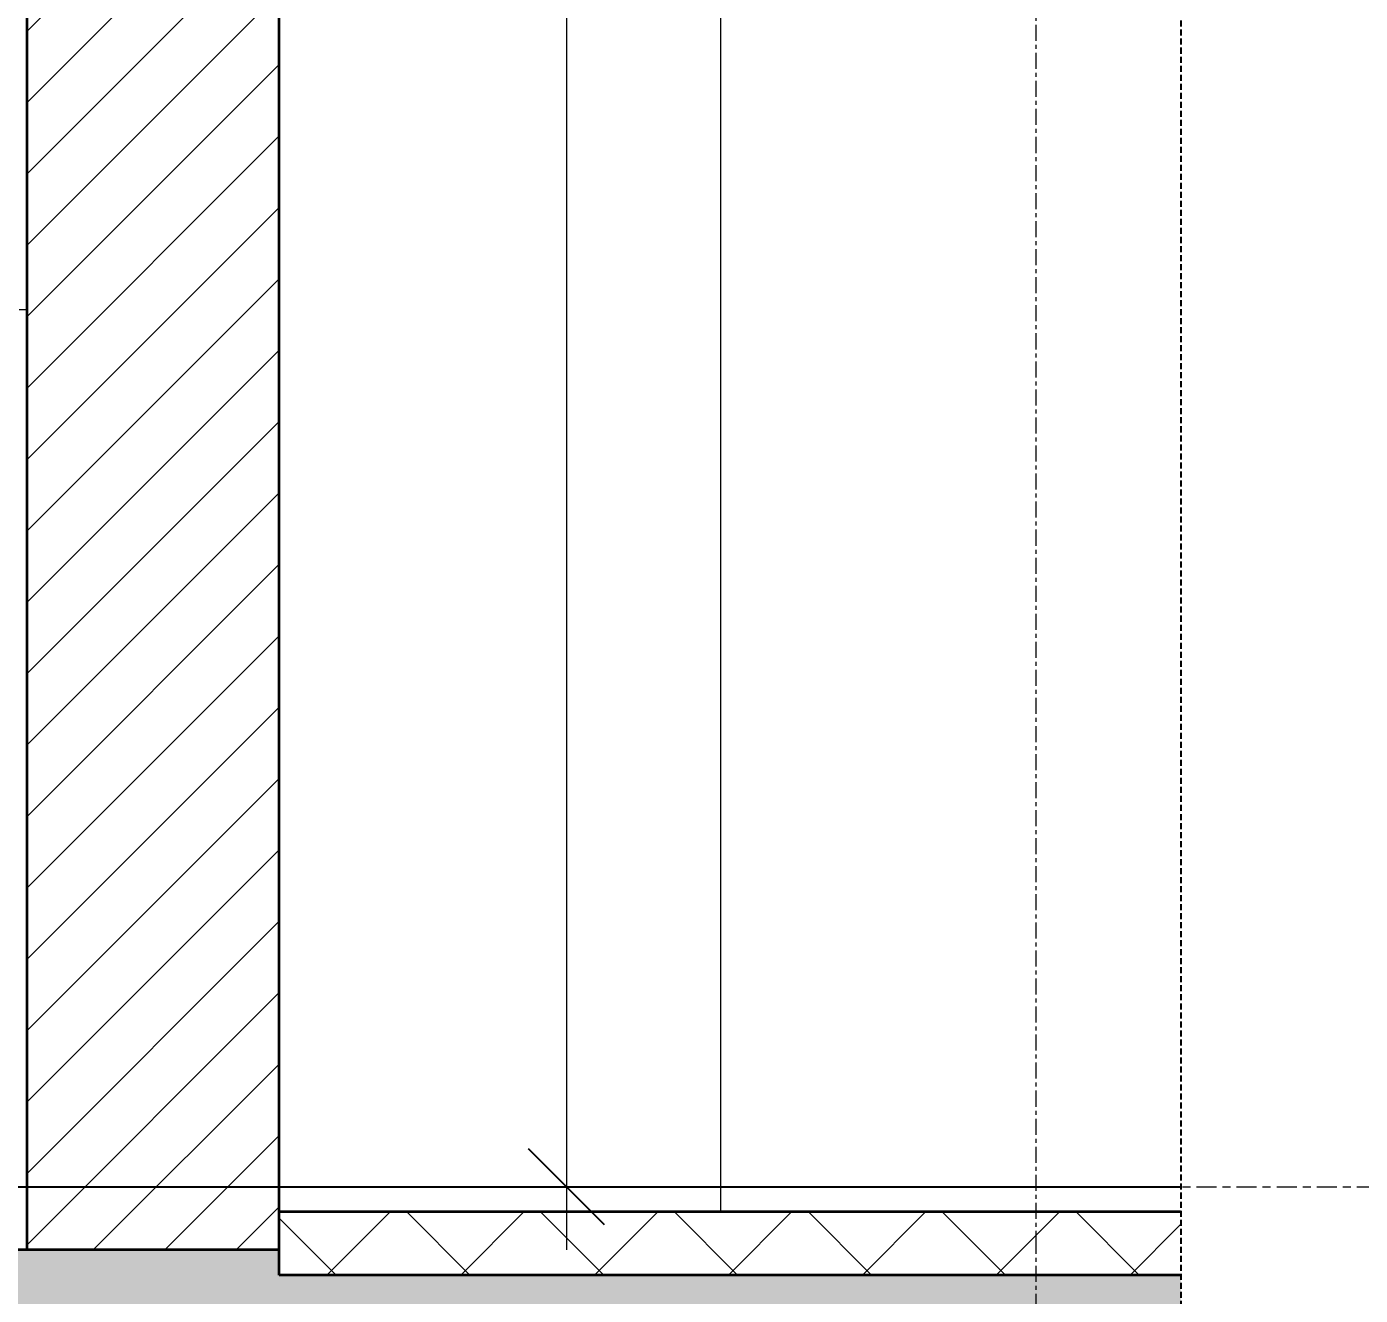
# Model space of a CAD drawing. Header units: millimetres. Extents: x 32270 to 221883, y 3811 to 78637.
# Drawn here: x 54403 to 55459, y 5514 to 6519 of the extents above; entities that cross this region are included whole.
import ezdxf

# ---------------------------------------------------------------- set-up
doc = ezdxf.new("R2010")
doc.units = ezdxf.units.MM
for name, pattern in [('Centre', [31.75, 6.35, -4.7625, 15.875, -4.7625]), ('Grid Line', [22.225, 12.7, -3.175, 3.175, -3.175]), ('Hidden', [7.14375, 4.7625, -2.38125]), ('IMPORT-CENTER _2_', [40.64, 25.4, -5.08, 5.08, -5.08])]:
    doc.linetypes.add(name, pattern=pattern)
for name, color, linetype, lineweight in [('A-ANNO-DIMS', 211, 'Continuous', 9), ('A-ANNO-DIMS-50', 211, 'Continuous', 9), ('A-DETL-GENF', 92, 'Continuous', 18), ('A-DETL-GENF-3', 92, 'Hidden', 25), ('A-DETL-GENF-4', 9, 'Continuous', 18), ('A-DETL-MEDM', 33, 'Continuous', 35), ('A-DOOR', 31, 'Continuous', 18), ('A-FLOR-FNSH-1', 7, 'Continuous', 35), ('A-FLOR-LEVL-2', 51, 'Centre', 9), ('A-FLOR-PATT-3', 8, 'Continuous', 18), ('A-WALL', 113, 'Continuous', 18), ('A-WALL-2', 7, 'Continuous', 35), ('A-WALL-PATT-2', 111, 'Continuous', 18), ('G-IMPT', 8, 'Continuous', 18), ('G-IMPT-2', 8, 'IMPORT-CENTER _2_', 18), ('M-EQPM', 50, 'Continuous', 18), ('M-EQPM-1', 50, 'Continuous', 25), ('S-GRID-1', 1, 'Grid Line', 9)]:
    doc.layers.add(name, color=color, linetype=linetype, lineweight=lineweight)
doc.styles.add('UTM Avo', font='', dxfattribs={"width": 0.9, "height": 125})
doc.styles.get('UTM Avo').set_extended_font_data('UTM Avo')
doc.dimstyles.new('1_Dim_chi_tiet_2_5', dxfattribs={"dimscale": 304.8, "dimtxt": 124.912619, "dimasz": 0.19685, "dimexe": 0.164042, "dimexo": 0.0625, "dimgap": 0.016404, "dimtad": 1, "dimdec": 0, "dimrnd": 5, "dimzin": 0, "dimdsep": 46, "dimtxsty": 'UTM Avo', "dimblk1": 'OBLIQUE', "dimblk2": 'OBLIQUE', "dimsah": 1, "dimcen": 0.09, "dimdle": 0.164042, "dimazin": 0, "dimtfac": 1, "dimtdec": 4, "dimtix": 1, "dimtmove": 0, "dimatfit": 3, "dimfxl": 0.328084, "dimfxlon": 1, "dimtvp": 1, "dimtolj": 1, "dimtzin": 0, "dimarcsym": 2})

# ---------------------------------------------------------------- blocks, each defined once
blk = doc.blocks.new('TKTC_XREF_251221_MB TANG 2-7 - TKTC_XREF_260130_MB TANG 2-5_dwg_$cc-4746802-TKCS_CĂN HỘ LOẠI 3A - MẶT CẮT 1')
at = {"layer": 'G-IMPT-2'}
for p, q in [((42139.2, 5600), (42260.3, 5600)), ((42200.2, 5600), (42199.3, 5600))]:
    blk.add_line(p, q, dxfattribs=at)
at = {"layer": 'M-EQPM'}
for p, q in [((42200.1, 5600), (42199.4, 5600)), ((42199.4, 5600), (42199.7, 5600)), ((42199.7, 5600), (42200.1, 5600)), ((42244.7, 5600), (42244.7, 5600))]:
    blk.add_line(p, q, dxfattribs=at)
blk = doc.blocks.new('TKTC_XREF_251221_MB TANG 2-7 - TKTC_XREF_260130_MB TANG 2-5_dwg_CUM U_DN100-4746799-TKCS_CĂN HỘ LOẠI 3A - MẶT CẮT 1')
at = {"layer": 'G-IMPT'}
for p, q in [((42202, 5600), (42201.2, 5600)), ((42252.6, 5600), (42201.2, 5600)), ((42202, 5600), (42201.3, 5600)), ((42202, 5600), (42201.3, 5600)), ((42253.4, 5600), (42202, 5600)), ((42254.1, 5600), (42257.9, 5600)), ((42254.1, 5600), (42257.9, 5600)), ((42254.8, 5600), (42258.6, 5600)), ((42254.9, 5600), (42258.7, 5600)), ((42257.9, 5600), (42257.9, 5600)), ((42257.9, 5600), (42257.9, 5600)), ((42257.9, 5600), (42257.9, 5600)), ((42258.6, 5600), (42258.6, 5600)), ((42258.6, 5600), (42258.7, 5600)), ((42258.6, 5600), (42258.7, 5600)), ((42258.7, 5600), (42258.7, 5600)), ((42259.4, 5600), (42259.4, 5600)), ((42260.2, 5600), (42260.2, 5600)), ((42260.9, 5600), (42261, 5600)), ((42261.7, 5600), (42261.7, 5600)), ((42262.4, 5600), (42262.5, 5600)), ((42262.9, 5600), (42263.7, 5600)), ((42263.7, 5600), (42263, 5600)), ((42264.5, 5600), (42263.7, 5600)), ((42263.7, 5600), (42264.4, 5600)), ((42263.7, 5600), (42263.7, 5600)), ((42264.4, 5600), (42264.5, 5600))]:
    blk.add_line(p, q, dxfattribs=at)
at = {"layer": 'G-IMPT', "flags": 128}
for points in [[(42252.6, 5600), (42201.3, 5600), (42201.3, 5600)], [(42253.3, 5600), (42202, 5600), (42202, 5600)], [(42254.1, 5600), (42254.1, 5600), (42252.5, 5600), (42252.6, 5600), (42254.1, 5600), (42254.1, 5600)], [(42254.8, 5600), (42254.8, 5600), (42253.3, 5600), (42253.4, 5600), (42254.9, 5600), (42254.9, 5600)], [(42257.9, 5600), (42254.1, 5600), (42254.1, 5600), (42257.9, 5600)], [(42258.7, 5600), (42254.9, 5600), (42254.8, 5600), (42258.6, 5600)], [(42258.6, 5600), (42262.9, 5600), (42263, 5600), (42258.7, 5600)], [(42259.4, 5600), (42263.7, 5600), (42263.7, 5600), (42259.4, 5600)]]:
    blk.add_lwpolyline(points, dxfattribs=at)
blk = doc.blocks.new('TKTC_XREF_251221_MB TANG 2-7 - TKTC_XREF_260130_MB TANG 2-5_dwg_$cc-4746807-TKCS_CĂN HỘ LOẠI 3A - MẶT CẮT 1')
at = {"layer": 'G-IMPT-2'}
for p, q in [((42110.7, 5600), (42263.7, 5600)), ((42187.2, 5600), (42187.1, 5600))]:
    blk.add_line(p, q, dxfattribs=at)
at = {"layer": 'M-EQPM'}
for p, q in [((42187.2, 5600), (42187.1, 5600)), ((42187.1, 5600), (42187.2, 5600)), ((42187.2, 5600), (42187.2, 5600)), ((42244, 5600), (42244, 5600))]:
    blk.add_line(p, q, dxfattribs=at)
blk = doc.blocks.new('TKTC_XREF_251221_MB TANG 2-7 - TKTC_XREF_260130_MB TANG 2-5_dwg_CUM U_DN100-V10-TKCS_CĂN HỘ LOẠI 3A - MẶT CẮT 1')
at = {"layer": 'G-IMPT'}
for p, q in [((42187.1, 5600), (42187.2, 5600)), ((42187.1, 5600), (42187.2, 5600)), ((42187.1, 5600), (42187.2, 5600)), ((42252, 5600), (42187.1, 5600)), ((42252.1, 5600), (42187.2, 5600)), ((42253.9, 5600), (42258.7, 5600)), ((42253.9, 5600), (42258.7, 5600)), ((42254, 5600), (42258.8, 5600)), ((42254, 5600), (42258.8, 5600)), ((42258.7, 5600), (42258.7, 5600)), ((42258.7, 5600), (42258.7, 5600)), ((42258.7, 5600), (42258.7, 5600)), ((42258.8, 5600), (42258.8, 5600)), ((42258.8, 5600), (42258.8, 5600)), ((42258.8, 5600), (42258.8, 5600)), ((42259.6, 5600), (42259.6, 5600)), ((42259.7, 5600), (42259.7, 5600)), ((42261.6, 5600), (42261.6, 5600)), ((42261.7, 5600), (42261.7, 5600)), ((42263.5, 5600), (42263.5, 5600)), ((42263.6, 5600), (42263.6, 5600)), ((42266, 5600), (42265, 5600)), ((42265.1, 5600), (42266, 5600)), ((42266.1, 5600), (42265.2, 5600)), ((42265.2, 5600), (42266.1, 5600)), ((42266, 5600), (42266, 5600)), ((42266.1, 5600), (42266.1, 5600))]:
    blk.add_line(p, q, dxfattribs=at)
at = {"layer": 'G-IMPT', "flags": 128}
for points in [[(42252, 5600), (42187.1, 5600), (42187.1, 5600)], [(42252.1, 5600), (42187.2, 5600), (42187.2, 5600)], [(42253.9, 5600), (42253.9, 5600), (42252, 5600), (42252, 5600), (42253.9, 5600), (42253.9, 5600)], [(42254, 5600), (42254, 5600), (42252.1, 5600), (42252.1, 5600), (42254, 5600), (42254, 5600)], [(42258.7, 5600), (42253.9, 5600), (42253.9, 5600), (42258.7, 5600)], [(42258.8, 5600), (42254, 5600), (42254, 5600), (42258.8, 5600)], [(42259.6, 5600), (42265.1, 5600), (42265, 5600), (42259.6, 5600)], [(42259.7, 5600), (42265.2, 5600), (42265.2, 5600), (42259.7, 5600)]]:
    blk.add_lwpolyline(points, dxfattribs=at)
blk = doc.blocks.new('TKTC_XREF_251221_MB TANG 2-7 - TKTC_XREF_260130_MB TANG 2-5_dwg_$cc-4746806-TKCS_CĂN HỘ LOẠI 3A - MẶT CẮT 1')
at = {"layer": 'G-IMPT-2'}
for p, q in [((42111.5, 5600), (42264.5, 5600)), ((42188, 5600), (42188.1, 5600))]:
    blk.add_line(p, q, dxfattribs=at)
at = {"layer": 'M-EQPM'}
for p, q in [((42188, 5600), (42188, 5600)), ((42188, 5600), (42188.1, 5600)), ((42188.1, 5600), (42188, 5600)), ((42244.9, 5600), (42244.9, 5600))]:
    blk.add_line(p, q, dxfattribs=at)
blk = doc.blocks.new('TKTC_XREF_251221_MB TANG 2-7 - TKTC_XREF_260130_MB TANG 2-5_dwg_$cc-4746801-TKCS_CĂN HỘ LOẠI 3A - MẶT CẮT 1')
at = {"layer": 'G-IMPT-2'}
for p, q in [((42139.6, 5600), (42260.7, 5600)), ((42200.6, 5600), (42199.7, 5600))]:
    blk.add_line(p, q, dxfattribs=at)
at = {"layer": 'M-EQPM'}
for p, q in [((42200.5, 5600), (42199.8, 5600)), ((42199.8, 5600), (42200.1, 5600)), ((42200.1, 5600), (42200.5, 5600)), ((42245.1, 5600), (42245.1, 5600))]:
    blk.add_line(p, q, dxfattribs=at)
blk = doc.blocks.new('TKTC_XREF_251221_MB TANG 2-7 - TKTC_XREF_260130_MB TANG 2-5_dwg_$cc-4746800-TKCS_CĂN HỘ LOẠI 3A - MẶT CẮT 1')
at = {"layer": 'G-IMPT-2'}
for p, q in [((42217.4, 5600), (42096.3, 5600)), ((42156.4, 5600), (42157.3, 5600))]:
    blk.add_line(p, q, dxfattribs=at)
at = {"layer": 'M-EQPM'}
for p, q in [((42111.8, 5600), (42111.8, 5600)), ((42156.8, 5600), (42156.5, 5600)), ((42156.5, 5600), (42157.2, 5600)), ((42157.2, 5600), (42156.8, 5600))]:
    blk.add_line(p, q, dxfattribs=at)
blk = doc.blocks.new('TKTC_XREF_251221_MB TANG 2-7 - TKTC_XREF_260130_MB TANG 2-5_dwg_CUM U_DN100-V17-TKCS_CĂN HỘ LOẠI 3A - MẶT CẮT 1')
at = {"layer": 'G-IMPT'}
for p, q in [((42092.1, 5600), (42092.9, 5600)), ((42092.9, 5600), (42092.1, 5600)), ((42092.1, 5600), (42092.1, 5600)), ((42092.9, 5600), (42093.6, 5600)), ((42093.7, 5600), (42092.9, 5600)), ((42092.9, 5600), (42092.9, 5600)), ((42094.1, 5600), (42094.1, 5600)), ((42094.9, 5600), (42094.9, 5600)), ((42095.6, 5600), (42095.6, 5600)), ((42096.4, 5600), (42096.4, 5600)), ((42097.2, 5600), (42097.2, 5600)), ((42097.9, 5600), (42097.9, 5600)), ((42098, 5600), (42097.9, 5600)), ((42101.7, 5600), (42097.9, 5600)), ((42098, 5600), (42097.9, 5600)), ((42098, 5600), (42098, 5600)), ((42101.7, 5600), (42098, 5600)), ((42098.7, 5600), (42098.7, 5600)), ((42098.7, 5600), (42098.7, 5600)), ((42098.7, 5600), (42098.7, 5600)), ((42102.5, 5600), (42098.7, 5600)), ((42102.5, 5600), (42098.7, 5600)), ((42103.2, 5600), (42154.5, 5600)), ((42104, 5600), (42155.3, 5600)), ((42154.5, 5600), (42155.3, 5600)), ((42154.6, 5600), (42155.3, 5600)), ((42154.6, 5600), (42155.3, 5600))]:
    blk.add_line(p, q, dxfattribs=at)
at = {"layer": 'G-IMPT', "flags": 128}
for points in [[(42097.2, 5600), (42092.9, 5600), (42092.9, 5600), (42097.2, 5600)], [(42097.9, 5600), (42093.7, 5600), (42093.6, 5600), (42097.9, 5600)], [(42097.9, 5600), (42101.7, 5600), (42101.8, 5600), (42098, 5600)], [(42098.7, 5600), (42102.4, 5600), (42102.5, 5600), (42098.7, 5600)], [(42101.8, 5600), (42101.8, 5600), (42103.3, 5600), (42103.2, 5600), (42101.7, 5600), (42101.7, 5600)], [(42102.5, 5600), (42102.5, 5600), (42104, 5600), (42103.9, 5600), (42102.4, 5600), (42102.4, 5600)], [(42103.3, 5600), (42154.6, 5600), (42154.6, 5600)], [(42104, 5600), (42155.3, 5600), (42155.3, 5600)]]:
    blk.add_lwpolyline(points, dxfattribs=at)
blk = doc.blocks.new('TKTC_XREF_251221_MB TANG 2-7 - TKTC_XREF_260130_MB TANG 2-5_dwg_$cc-4746795-TKCS_CĂN HỘ LOẠI 3A - MẶT CẮT 1')
at = {"layer": 'G-IMPT-2'}
for p, q in [((42245.9, 5600), (42092.9, 5600)), ((42169.3, 5600), (42169.5, 5600))]:
    blk.add_line(p, q, dxfattribs=at)
at = {"layer": 'M-EQPM'}
for p, q in [((42112.5, 5600), (42112.5, 5600)), ((42169.4, 5600), (42169.4, 5600)), ((42169.4, 5600), (42169.4, 5600)), ((42169.4, 5600), (42169.4, 5600))]:
    blk.add_line(p, q, dxfattribs=at)
blk = doc.blocks.new('TKTC_XREF_251221_MB TANG 2-7 - TKTC_XREF_260130_MB TANG 2-5_dwg_CUM U_DN100-V18-TKCS_CĂN HỘ LOẠI 3A - MẶT CẮT 1')
at = {"layer": 'G-IMPT'}
for p, q in [((42090.5, 5600), (42091.4, 5600)), ((42091.4, 5600), (42090.5, 5600)), ((42090.5, 5600), (42090.5, 5600)), ((42090.6, 5600), (42091.5, 5600)), ((42091.5, 5600), (42090.6, 5600)), ((42090.6, 5600), (42090.6, 5600)), ((42093, 5600), (42093, 5600)), ((42093.1, 5600), (42093.1, 5600)), ((42094.9, 5600), (42094.9, 5600)), ((42095, 5600), (42095, 5600)), ((42096.8, 5600), (42096.8, 5600)), ((42096.9, 5600), (42097, 5600)), ((42097.8, 5600), (42097.8, 5600)), ((42097.8, 5600), (42097.8, 5600)), ((42097.8, 5600), (42097.8, 5600)), ((42102.6, 5600), (42097.8, 5600)), ((42102.6, 5600), (42097.8, 5600)), ((42097.9, 5600), (42097.9, 5600)), ((42097.9, 5600), (42097.9, 5600)), ((42097.9, 5600), (42097.9, 5600)), ((42102.7, 5600), (42097.9, 5600)), ((42102.7, 5600), (42097.9, 5600)), ((42104.5, 5600), (42169.3, 5600)), ((42104.6, 5600), (42169.5, 5600)), ((42169.4, 5600), (42169.3, 5600)), ((42169.5, 5600), (42169.3, 5600)), ((42169.4, 5600), (42169.4, 5600))]:
    blk.add_line(p, q, dxfattribs=at)
at = {"layer": 'G-IMPT', "flags": 128}
for points in [[(42096.8, 5600), (42091.4, 5600), (42091.4, 5600), (42096.8, 5600)], [(42096.9, 5600), (42091.5, 5600), (42091.5, 5600), (42097, 5600)], [(42097.8, 5600), (42102.6, 5600), (42102.6, 5600), (42097.8, 5600)], [(42097.9, 5600), (42102.7, 5600), (42102.7, 5600), (42097.9, 5600)], [(42102.6, 5600), (42102.6, 5600), (42104.5, 5600), (42104.5, 5600), (42102.6, 5600), (42102.6, 5600)], [(42102.7, 5600), (42102.7, 5600), (42104.6, 5600), (42104.6, 5600), (42102.7, 5600), (42102.7, 5600)], [(42104.5, 5600), (42169.3, 5600), (42169.4, 5600)], [(42104.6, 5600), (42169.4, 5600), (42169.4, 5600)]]:
    blk.add_lwpolyline(points, dxfattribs=at)
blk = doc.blocks.new('TKTC_XREF_251221_MB TANG 2-7 - TKTC_XREF_260130_MB TANG 2-5_dwg_$cc-V19-TKCS_CĂN HỘ LOẠI 3A - MẶT CẮT 1')
at = {"layer": 'G-IMPT-2'}
for p, q in [((42245.1, 5600), (42092.1, 5600)), ((42168.6, 5600), (42168.5, 5600))]:
    blk.add_line(p, q, dxfattribs=at)
at = {"layer": 'M-EQPM'}
for p, q in [((42111.7, 5600), (42111.7, 5600)), ((42168.6, 5600), (42168.5, 5600)), ((42168.5, 5600), (42168.6, 5600)), ((42168.6, 5600), (42168.6, 5600))]:
    blk.add_line(p, q, dxfattribs=at)
blk = doc.blocks.new('TKTC_XREF_251221_MB TANG 2-7 - TKTC_XREF_260130_MB TANG 2-5_dwg_$cc-4746805-TKCS_CĂN HỘ LOẠI 3A - MẶT CẮT 1')
at = {"layer": 'G-IMPT-2'}
for p, q in [((42142, 5600), (42262.8, 5600)), ((42202.4, 5600), (42202.4, 5600))]:
    blk.add_line(p, q, dxfattribs=at)
at = {"layer": 'M-EQPM'}
for p, q in [((42202.4, 5600), (42159.7, 5600)), ((42159.7, 5600), (42202.4, 5600)), ((42202.4, 5600), (42192.5, 5600)), ((42192.5, 5600), (42202.4, 5600)), ((42202.4, 5600), (42212.3, 5600)), ((42212.3, 5600), (42202.4, 5600)), ((42247.3, 5600), (42247.3, 5600))]:
    blk.add_line(p, q, dxfattribs=at)
blk = doc.blocks.new('TKTC_XREF_251221_MB TANG 2-7 - TKTC_XREF_260130_MB TANG 2-5_dwg_CUM U_DN100-V20-TKCS_CĂN HỘ LOẠI 3A - MẶT CẮT 1')
at = {"layer": 'G-IMPT'}
for p, q in [((42202.4, 5600), (42155.6, 5600)), ((42155.6, 5600), (42202.4, 5600)), ((42202.4, 5600), (42202.4, 5600)), ((42202.4, 5600), (42202.4, 5600)), ((42253.6, 5600), (42202.4, 5600)), ((42253.6, 5600), (42202.4, 5600)), ((42253.6, 5600), (42202.4, 5600)), ((42253.6, 5600), (42202.4, 5600)), ((42255.1, 5600), (42253.6, 5600)), ((42253.6, 5600), (42255.1, 5600)), ((42255.1, 5600), (42253.6, 5600)), ((42253.6, 5600), (42255.1, 5600)), ((42258.9, 5600), (42255.1, 5600)), ((42255.1, 5600), (42258.9, 5600)), ((42255.1, 5600), (42258.9, 5600)), ((42255.1, 5600), (42258.9, 5600)), ((42258.9, 5600), (42255.1, 5600)), ((42255.1, 5600), (42258.9, 5600)), ((42255.1, 5600), (42258.9, 5600)), ((42255.1, 5600), (42258.9, 5600)), ((42258.9, 5600), (42258.9, 5600)), ((42258.9, 5600), (42258.9, 5600)), ((42259.6, 5600), (42263.9, 5600)), ((42263.9, 5600), (42259.6, 5600)), ((42259.6, 5600), (42263.9, 5600)), ((42263.9, 5600), (42259.6, 5600)), ((42264.7, 5600), (42263.9, 5600)), ((42263.9, 5600), (42264.7, 5600)), ((42264.7, 5600), (42263.9, 5600)), ((42263.9, 5600), (42264.7, 5600))]:
    blk.add_line(p, q, dxfattribs=at)
blk = doc.blocks.new('TKTC_XREF_251221_MB TANG 2-7 - TKTC_XREF_260130_MB TANG 2-5_dwg_$cc-V21-TKCS_CĂN HỘ LOẠI 3A - MẶT CẮT 1')
at = {"layer": 'G-IMPT-2'}
for p, q in [((42111.3, 5600), (42264.3, 5600)), ((42187.8, 5600), (42187.7, 5600))]:
    blk.add_line(p, q, dxfattribs=at)
at = {"layer": 'M-EQPM'}
for p, q in [((42187.8, 5600), (42187.7, 5600)), ((42187.7, 5600), (42187.8, 5600)), ((42187.8, 5600), (42187.8, 5600)), ((42244.6, 5600), (42244.6, 5600))]:
    blk.add_line(p, q, dxfattribs=at)
blk = doc.blocks.new('TKTC_XREF_251221_MB TANG 2-7 - TKTC_XREF_260130_MB TANG 2-5_dwg_$cc-V22-TKCS_CĂN HỘ LOẠI 3A - MẶT CẮT 1')
at = {"layer": 'G-IMPT-2'}
for p, q in [((42112.1, 5600), (42265.1, 5600)), ((42188.6, 5600), (42188.7, 5600))]:
    blk.add_line(p, q, dxfattribs=at)
at = {"layer": 'M-EQPM'}
for p, q in [((42188.6, 5600), (42188.6, 5600)), ((42188.6, 5600), (42188.7, 5600)), ((42188.7, 5600), (42188.6, 5600)), ((42245.5, 5600), (42245.5, 5600))]:
    blk.add_line(p, q, dxfattribs=at)
blk = doc.blocks.new('TKTC_XREF_251221_MB TANG 2-7 - TKTC_XREF_260130_MB TANG 2-5_dwg_$cc-4746797-TKCS_CĂN HỘ LOẠI 3A - MẶT CẮT 1')
at = {"layer": 'G-IMPT-2'}
for p, q in [((42216.9, 5600), (42095.8, 5600)), ((42155.9, 5600), (42156.8, 5600))]:
    blk.add_line(p, q, dxfattribs=at)
at = {"layer": 'M-EQPM'}
for p, q in [((42111.4, 5600), (42111.4, 5600)), ((42156.4, 5600), (42156, 5600)), ((42156, 5600), (42156.7, 5600)), ((42156.7, 5600), (42156.4, 5600))]:
    blk.add_line(p, q, dxfattribs=at)
blk = doc.blocks.new('TKTC_XREF_251221_MB TANG 2-7 - TKTC_XREF_260130_MB TANG 2-5_dwg_$cc-V23-TKCS_CĂN HỘ LOẠI 3A - MẶT CẮT 1')
at = {"layer": 'G-IMPT-2'}
for p, q in [((42137.8, 5600), (42258.9, 5600)), ((42198.8, 5600), (42198, 5600))]:
    blk.add_line(p, q, dxfattribs=at)
at = {"layer": 'M-EQPM'}
for p, q in [((42198.7, 5600), (42198.1, 5600)), ((42198.1, 5600), (42198.4, 5600)), ((42198.4, 5600), (42198.7, 5600)), ((42243.4, 5600), (42243.4, 5600))]:
    blk.add_line(p, q, dxfattribs=at)
blk = doc.blocks.new('TKTC_XREF_251221_MB TANG 2-7 - TKTC_XREF_260130_MB TANG 2-5_dwg_CUM U_DN100-V24-TKCS_CĂN HỘ LOẠI 3A - MẶT CẮT 1')
at = {"layer": 'G-IMPT'}
for p, q in [((42200.6, 5600), (42199.9, 5600)), ((42251.2, 5600), (42199.9, 5600)), ((42200.6, 5600), (42200, 5600)), ((42200.6, 5600), (42200, 5600)), ((42252, 5600), (42200.6, 5600)), ((42252.8, 5600), (42256.6, 5600)), ((42252.8, 5600), (42256.6, 5600)), ((42253.4, 5600), (42257.2, 5600)), ((42253.5, 5600), (42257.3, 5600)), ((42256.5, 5600), (42256.6, 5600)), ((42256.6, 5600), (42256.6, 5600)), ((42256.6, 5600), (42256.6, 5600)), ((42257.2, 5600), (42257.2, 5600)), ((42257.2, 5600), (42257.3, 5600)), ((42257.3, 5600), (42257.3, 5600)), ((42257.3, 5600), (42257.4, 5600)), ((42258, 5600), (42258, 5600)), ((42258.9, 5600), (42258.9, 5600)), ((42259.5, 5600), (42259.6, 5600)), ((42260.4, 5600), (42260.4, 5600)), ((42261.1, 5600), (42261.1, 5600)), ((42262.4, 5600), (42261.6, 5600)), ((42261.6, 5600), (42262.4, 5600)), ((42263.1, 5600), (42262.3, 5600)), ((42262.3, 5600), (42263, 5600)), ((42262.4, 5600), (42262.4, 5600)), ((42263, 5600), (42263.1, 5600))]:
    blk.add_line(p, q, dxfattribs=at)
at = {"layer": 'G-IMPT', "flags": 128}
for points in [[(42251.3, 5600), (42200, 5600), (42200, 5600)], [(42251.9, 5600), (42200.6, 5600), (42200.6, 5600)], [(42252.8, 5600), (42252.7, 5600), (42251.2, 5600), (42251.3, 5600), (42252.8, 5600), (42252.8, 5600)], [(42253.4, 5600), (42253.4, 5600), (42251.9, 5600), (42252, 5600), (42253.5, 5600), (42253.5, 5600)], [(42256.6, 5600), (42252.8, 5600), (42252.8, 5600), (42256.5, 5600)], [(42257.3, 5600), (42253.5, 5600), (42253.4, 5600), (42257.2, 5600)], [(42257.3, 5600), (42261.6, 5600), (42261.6, 5600), (42257.3, 5600)], [(42258, 5600), (42262.3, 5600), (42262.3, 5600), (42258, 5600)]]:
    blk.add_lwpolyline(points, dxfattribs=at)
blk = doc.blocks.new('TKTC_XREF_251221_MB TANG 2-7 - TKTC_XREF_260130_MB TANG 2-5_dwg_$cc-V25-TKCS_CĂN HỘ LOẠI 3A - MẶT CẮT 1')
at = {"layer": 'G-IMPT-2'}
for p, q in [((42111.9, 5600), (42264.9, 5600)), ((42188.4, 5600), (42188.4, 5600))]:
    blk.add_line(p, q, dxfattribs=at)
at = {"layer": 'M-EQPM'}
for p, q in [((42188.4, 5600), (42134.4, 5600)), ((42134.4, 5600), (42188.4, 5600)), ((42188.4, 5600), (42175.9, 5600)), ((42175.9, 5600), (42188.4, 5600)), ((42188.4, 5600), (42201, 5600)), ((42201, 5600), (42188.4, 5600)), ((42245.3, 5600), (42245.3, 5600))]:
    blk.add_line(p, q, dxfattribs=at)
blk = doc.blocks.new('TKTC_XREF_251221_MB TANG 2-7 - TKTC_XREF_260130_MB TANG 2-5_dwg_CUM U_DN100-V26-TKCS_CĂN HỘ LOẠI 3A - MẶT CẮT 1')
at = {"layer": 'G-IMPT'}
for p, q in [((42188.4, 5600), (42121.3, 5600)), ((42121.3, 5600), (42188.4, 5600)), ((42188.4, 5600), (42129.1, 5600)), ((42129.1, 5600), (42188.4, 5600)), ((42188.4, 5600), (42188.4, 5600)), ((42253.3, 5600), (42188.4, 5600)), ((42253.3, 5600), (42188.4, 5600)), ((42253.3, 5600), (42188.4, 5600)), ((42253.3, 5600), (42188.4, 5600)), ((42255.2, 5600), (42253.3, 5600)), ((42253.3, 5600), (42255.2, 5600)), ((42255.2, 5600), (42253.3, 5600)), ((42253.3, 5600), (42255.2, 5600)), ((42260, 5600), (42255.2, 5600)), ((42255.2, 5600), (42260, 5600)), ((42255.2, 5600), (42260, 5600)), ((42255.2, 5600), (42260, 5600)), ((42260, 5600), (42255.2, 5600)), ((42255.2, 5600), (42260, 5600)), ((42255.2, 5600), (42260, 5600)), ((42255.2, 5600), (42260, 5600)), ((42260, 5600), (42260, 5600)), ((42260, 5600), (42260, 5600)), ((42260.9, 5600), (42266.4, 5600)), ((42266.4, 5600), (42260.9, 5600)), ((42260.9, 5600), (42266.4, 5600)), ((42266.4, 5600), (42260.9, 5600)), ((42267.3, 5600), (42266.4, 5600)), ((42266.4, 5600), (42267.3, 5600)), ((42267.3, 5600), (42266.4, 5600)), ((42266.4, 5600), (42267.3, 5600))]:
    blk.add_line(p, q, dxfattribs=at)
blk = doc.blocks.new('TKTC_XREF_251221_MB TANG 2-7 - TKTC_XREF_260130_MB TANG 2-5_dwg_$cc-V27-TKCS_CĂN HỘ LOẠI 3A - MẶT CẮT 1')
at = {"layer": 'G-IMPT-2'}
for p, q in [((42112.4, 5600), (42265.5, 5600)), ((42188.9, 5600), (42188.9, 5600))]:
    blk.add_line(p, q, dxfattribs=at)
at = {"layer": 'M-EQPM'}
for p, q in [((42188.9, 5600), (42134.9, 5600)), ((42134.9, 5600), (42188.9, 5600)), ((42188.9, 5600), (42176.4, 5600)), ((42176.4, 5600), (42188.9, 5600)), ((42188.9, 5600), (42201.5, 5600)), ((42201.5, 5600), (42188.9, 5600)), ((42245.8, 5600), (42245.8, 5600))]:
    blk.add_line(p, q, dxfattribs=at)
blk = doc.blocks.new('TKTC_XREF_251221_MB TANG 2-7 - TKTC_XREF_260130_MB TANG 2-5_dwg_$cc-V28-TKCS_CĂN HỘ LOẠI 3A - MẶT CẮT 1')
at = {"layer": 'G-IMPT-2'}
for p, q in [((42139.6, 5600), (42260.7, 5600)), ((42200.6, 5600), (42199.8, 5600))]:
    blk.add_line(p, q, dxfattribs=at)
at = {"layer": 'M-EQPM'}
for p, q in [((42200.5, 5600), (42199.9, 5600)), ((42199.9, 5600), (42200.2, 5600)), ((42200.2, 5600), (42200.5, 5600)), ((42245.2, 5600), (42245.2, 5600))]:
    blk.add_line(p, q, dxfattribs=at)
blk = doc.blocks.new('TKTC_XREF_251221_MB TANG 2-7 - TKTC_XREF_251221_MB TANG 2-7-2039446-TKCS_CĂN HỘ LOẠI 3A - MẶT CẮT 1')
at = {"layer": 'M-EQPM'}
for p, q in [((42103.5, 5600), (42054.3, 5600)), ((42054.3, 5600), (42103.5, 5600)), ((42103.6, 5600), (42054.4, 5600)), ((42054.4, 5600), (42103.6, 5600)), ((42253.1, 5600), (42302.2, 5600)), ((42302.2, 5600), (42253.1, 5600)), ((42253.7, 5600), (42302.8, 5600)), ((42302.8, 5600), (42253.7, 5600)), ((42253.8, 5600), (42303.6, 5600)), ((42303.6, 5600), (42253.8, 5600))]:
    blk.add_line(p, q, dxfattribs=at)
at = {"layer": 'M-EQPM-1'}
blk.add_line((33852.6, 5600), (42767, 5600), dxfattribs=at)
for name, p in [('TKTC_XREF_251221_MB TANG 2-7 - TKTC_XREF_260130_MB TANG 2-5_dwg_CUM U_DN100-V18-TKCS_CĂN HỘ LOẠI 3A - MẶT CẮT 1', (-0.8, 0)), ('TKTC_XREF_251221_MB TANG 2-7 - TKTC_XREF_260130_MB TANG 2-5_dwg_CUM U_DN100-V18-TKCS_CĂN HỘ LOẠI 3A - MẶT CẮT 1', (0, 0)), ('TKTC_XREF_251221_MB TANG 2-7 - TKTC_XREF_260130_MB TANG 2-5_dwg_CUM U_DN100-V17-TKCS_CĂN HỘ LOẠI 3A - MẶT CẮT 1', (-0.5, 0)), ('TKTC_XREF_251221_MB TANG 2-7 - TKTC_XREF_260130_MB TANG 2-5_dwg_CUM U_DN100-V17-TKCS_CĂN HỘ LOẠI 3A - MẶT CẮT 1', (0, 0)), ('TKTC_XREF_251221_MB TANG 2-7 - TKTC_XREF_260130_MB TANG 2-5_dwg_$cc-V19-TKCS_CĂN HỘ LOẠI 3A - MẶT CẮT 1', (0, 0)), ('TKTC_XREF_251221_MB TANG 2-7 - TKTC_XREF_260130_MB TANG 2-5_dwg_$cc-4746795-TKCS_CĂN HỘ LOẠI 3A - MẶT CẮT 1', (0, 0)), ('TKTC_XREF_251221_MB TANG 2-7 - TKTC_XREF_260130_MB TANG 2-5_dwg_$cc-4746797-TKCS_CĂN HỘ LOẠI 3A - MẶT CẮT 1', (0, 0)), ('TKTC_XREF_251221_MB TANG 2-7 - TKTC_XREF_260130_MB TANG 2-5_dwg_$cc-4746800-TKCS_CĂN HỘ LOẠI 3A - MẶT CẮT 1', (0, 0)), ('TKTC_XREF_251221_MB TANG 2-7 - TKTC_XREF_260130_MB TANG 2-5_dwg_$cc-4746807-TKCS_CĂN HỘ LOẠI 3A - MẶT CẮT 1', (0, 0)), ('TKTC_XREF_251221_MB TANG 2-7 - TKTC_XREF_260130_MB TANG 2-5_dwg_$cc-V21-TKCS_CĂN HỘ LOẠI 3A - MẶT CẮT 1', (0, 0)), ('TKTC_XREF_251221_MB TANG 2-7 - TKTC_XREF_260130_MB TANG 2-5_dwg_$cc-4746806-TKCS_CĂN HỘ LOẠI 3A - MẶT CẮT 1', (0, 0)), ('TKTC_XREF_251221_MB TANG 2-7 - TKTC_XREF_260130_MB TANG 2-5_dwg_$cc-V25-TKCS_CĂN HỘ LOẠI 3A - MẶT CẮT 1', (0, 0)), ('TKTC_XREF_251221_MB TANG 2-7 - TKTC_XREF_260130_MB TANG 2-5_dwg_$cc-V22-TKCS_CĂN HỘ LOẠI 3A - MẶT CẮT 1', (0, 0)), ('TKTC_XREF_251221_MB TANG 2-7 - TKTC_XREF_260130_MB TANG 2-5_dwg_$cc-V27-TKCS_CĂN HỘ LOẠI 3A - MẶT CẮT 1', (0, 0)), ('TKTC_XREF_251221_MB TANG 2-7 - TKTC_XREF_260130_MB TANG 2-5_dwg_CUM U_DN100-V26-TKCS_CĂN HỘ LOẠI 3A - MẶT CẮT 1', (0, 0)), ('TKTC_XREF_251221_MB TANG 2-7 - TKTC_XREF_260130_MB TANG 2-5_dwg_CUM U_DN100-V26-TKCS_CĂN HỘ LOẠI 3A - MẶT CẮT 1', (0.5, 0)), ('TKTC_XREF_251221_MB TANG 2-7 - TKTC_XREF_260130_MB TANG 2-5_dwg_$cc-V23-TKCS_CĂN HỘ LOẠI 3A - MẶT CẮT 1', (0, 0)), ('TKTC_XREF_251221_MB TANG 2-7 - TKTC_XREF_260130_MB TANG 2-5_dwg_$cc-4746802-TKCS_CĂN HỘ LOẠI 3A - MẶT CẮT 1', (0, 0)), ('TKTC_XREF_251221_MB TANG 2-7 - TKTC_XREF_260130_MB TANG 2-5_dwg_$cc-4746801-TKCS_CĂN HỘ LOẠI 3A - MẶT CẮT 1', (0, 0)), ('TKTC_XREF_251221_MB TANG 2-7 - TKTC_XREF_260130_MB TANG 2-5_dwg_$cc-V28-TKCS_CĂN HỘ LOẠI 3A - MẶT CẮT 1', (0, 0)), ('TKTC_XREF_251221_MB TANG 2-7 - TKTC_XREF_260130_MB TANG 2-5_dwg_$cc-4746802-TKCS_CĂN HỘ LOẠI 3A - MẶT CẮT 1', (0.6, 0)), ('TKTC_XREF_251221_MB TANG 2-7 - TKTC_XREF_260130_MB TANG 2-5_dwg_$cc-4746801-TKCS_CĂN HỘ LOẠI 3A - MẶT CẮT 1', (0.6, 0)), ('TKTC_XREF_251221_MB TANG 2-7 - TKTC_XREF_260130_MB TANG 2-5_dwg_$cc-4746805-TKCS_CĂN HỘ LOẠI 3A - MẶT CẮT 1', (0, 0)), ('TKTC_XREF_251221_MB TANG 2-7 - TKTC_XREF_260130_MB TANG 2-5_dwg_CUM U_DN100-V20-TKCS_CĂN HỘ LOẠI 3A - MẶT CẮT 1', (0, 0)), ('TKTC_XREF_251221_MB TANG 2-7 - TKTC_XREF_260130_MB TANG 2-5_dwg_CUM U_DN100-V10-TKCS_CĂN HỘ LOẠI 3A - MẶT CẮT 1', (0, 0)), ('TKTC_XREF_251221_MB TANG 2-7 - TKTC_XREF_260130_MB TANG 2-5_dwg_CUM U_DN100-V10-TKCS_CĂN HỘ LOẠI 3A - MẶT CẮT 1', (0.6, 0)), ('TKTC_XREF_251221_MB TANG 2-7 - TKTC_XREF_260130_MB TANG 2-5_dwg_CUM U_DN100-V10-TKCS_CĂN HỘ LOẠI 3A - MẶT CẮT 1', (0.8, 0)), ('TKTC_XREF_251221_MB TANG 2-7 - TKTC_XREF_260130_MB TANG 2-5_dwg_CUM U_DN100-V10-TKCS_CĂN HỘ LOẠI 3A - MẶT CẮT 1', (1.4, 0)), ('TKTC_XREF_251221_MB TANG 2-7 - TKTC_XREF_260130_MB TANG 2-5_dwg_CUM U_DN100-V24-TKCS_CĂN HỘ LOẠI 3A - MẶT CẮT 1', (0, 0)), ('TKTC_XREF_251221_MB TANG 2-7 - TKTC_XREF_260130_MB TANG 2-5_dwg_CUM U_DN100-4746799-TKCS_CĂN HỘ LOẠI 3A - MẶT CẮT 1', (0, 0)), ('TKTC_XREF_251221_MB TANG 2-7 - TKTC_XREF_260130_MB TANG 2-5_dwg_CUM U_DN100-4746799-TKCS_CĂN HỘ LOẠI 3A - MẶT CẮT 1', (0.4, 0)), ('TKTC_XREF_251221_MB TANG 2-7 - TKTC_XREF_260130_MB TANG 2-5_dwg_CUM U_DN100-4746799-TKCS_CĂN HỘ LOẠI 3A - MẶT CẮT 1', (0.6, 0)), ('TKTC_XREF_251221_MB TANG 2-7 - TKTC_XREF_260130_MB TANG 2-5_dwg_CUM U_DN100-V24-TKCS_CĂN HỘ LOẠI 3A - MẶT CẮT 1', (1.8, 0)), ('TKTC_XREF_251221_MB TANG 2-7 - TKTC_XREF_260130_MB TANG 2-5_dwg_CUM U_DN100-4746799-TKCS_CĂN HỘ LOẠI 3A - MẶT CẮT 1', (1, 0))]:
    blk.add_blockref(name, p)
at = {"extrusion": (0, 0, -1)}
for name, p in [('TKTC_XREF_251221_MB TANG 2-7 - TKTC_XREF_260130_MB TANG 2-5_dwg_CUM U_DN100-V10-TKCS_CĂN HỘ LOẠI 3A - MẶT CẮT 1', (-84355.8, 0)), ('TKTC_XREF_251221_MB TANG 2-7 - TKTC_XREF_260130_MB TANG 2-5_dwg_CUM U_DN100-V10-TKCS_CĂN HỘ LOẠI 3A - MẶT CẮT 1', (-84356.6, 0)), ('TKTC_XREF_251221_MB TANG 2-7 - TKTC_XREF_260130_MB TANG 2-5_dwg_CUM U_DN100-4746799-TKCS_CĂN HỘ LOẠI 3A - MẶT CẮT 1', (-84356.2, 0)), ('TKTC_XREF_251221_MB TANG 2-7 - TKTC_XREF_260130_MB TANG 2-5_dwg_$cc-4746806-TKCS_CĂN HỘ LOẠI 3A - MẶT CẮT 1', (-84356.6, 0)), ('TKTC_XREF_251221_MB TANG 2-7 - TKTC_XREF_260130_MB TANG 2-5_dwg_CUM U_DN100-4746799-TKCS_CĂN HỘ LOẠI 3A - MẶT CẮT 1', (-84356.6, 0)), ('TKTC_XREF_251221_MB TANG 2-7 - TKTC_XREF_260130_MB TANG 2-5_dwg_$cc-4746807-TKCS_CĂN HỘ LOẠI 3A - MẶT CẮT 1', (-84356.6, 0)), ('TKTC_XREF_251221_MB TANG 2-7 - TKTC_XREF_260130_MB TANG 2-5_dwg_$cc-4746801-TKCS_CĂN HỘ LOẠI 3A - MẶT CẮT 1', (-84356.6, 0)), ('TKTC_XREF_251221_MB TANG 2-7 - TKTC_XREF_260130_MB TANG 2-5_dwg_$cc-4746802-TKCS_CĂN HỘ LOẠI 3A - MẶT CẮT 1', (-84356.6, 0))]:
    blk.add_blockref(name, p, dxfattribs=at)
blk = doc.blocks.new('FD_05 - FD_05-1000x2200mm-835434-TKCS_CĂN HỘ LOẠI 3A - MẶT CẮT 1')
at = {"layer": 'A-DOOR'}
blk.add_line((41846.6, 6295), (41852.6, 6295), dxfattribs=at)
blk = doc.blocks.new('BORDER VIEW - BORDER VIEW-3699927-TKCS_CĂN HỘ LOẠI 3A - MẶT CẮT 1')
at = {"layer": 'A-DETL-GENF-3'}
blk.add_line((42767, 9238.6), (42767, 5090), dxfattribs=at)
blk = doc.blocks.new('DIMBLOCK52-TKCS_CĂN HỘ LOẠI 3A - MẶT CẮT 1')
at = {"layer": 'A-ANNO-DIMS-50'}
for p, q in [((54830.3, 7850), (54830.3, 5550)), ((54730.3, 7800), (54880.3, 7800)), ((54830.3, 7800), (54730.3, 7800)), ((54930.3, 5600), (54780.3, 5600)), ((54830.3, 5600), (54930.3, 5600))]:
    blk.add_line(p, q, dxfattribs=at)
at = {"layer": 'A-ANNO-DIMS-50', "lineweight": 25}
for p, q in [((54830.3, 7800), (54800.3, 7830)), ((54830.3, 7800), (54860.3, 7770)), ((54830.3, 5600), (54800.3, 5630)), ((54830.3, 5600), (54860.3, 5570))]:
    blk.add_line(p, q, dxfattribs=at)
at = {"layer": 'A-ANNO-DIMS-50', "color": 0, "insert": (54667.9, 6528.8), "char_height": 125, "width": 410.824, "attachment_point": 1, "rotation": 90, "line_spacing_factor": 1.110334, "style": 'UTM Avo'}
blk.add_mtext('2200', dxfattribs=at)
blk = doc.blocks.new('_Oblique')
at = {"color": 0, "linetype": 'ByBlock', "lineweight": -2}
blk.add_line((-0.5, -0.5), (0.5, 0.5), dxfattribs=at)

msp = doc.modelspace()

# ---------------------------------------------------------------- hatches: boundary and pattern name
at = {"layer": 'A-DETL-GENF-4'}
h = msp.add_hatch(dxfattribs=at)
h.set_pattern_fill('FP_3', color=256, style=0, pattern_type=2)
h.set_pattern_definition([(50, (50242.38, 15875), (364.368, -31.878), [38.1, -419.1]), (355, (50242.4, 15875), (-70.486, 382.113), [30.48, -335.28]), (100.451, (50272.75, 15872.34), (293.885, 350.233), [32.38, -356.18]), (46.184, (50242.4, 15976.6), (542.158, -84.086), [57.15, -628.65]), (96.636, (50287.56, 15969.6), (474.805, 494.855), [48.57, -534.27]), (351.184, (50242.4, 15976.6), (474.81, 494.85), [45.72, -502.92]), (21, (50293.18, 15951.2), (303.2285, -204.5305), [38.1, -419.1]), (326, (50293.2, 15951.2), (123.604, 368.376), [30.48, -335.28]), (71.451, (50318.45, 15934.16), (426.834, 163.843), [32.38, -356.18]), (37.5, (50242.38, 15875), (6.1766, 169.1102), [3.353, -327.863, 3.353, -337.007, -336.55]), (37.5, (50242.38, 15875), (6.1766, 169.1102), [-671.576, 3.353, -333.197]), (7.5, (50242.38, 15875), (133.639, 200.3615), [3.353, -190.703, 3.353, -320.243, -128.27]), (7.5, (50242.38, 15875), (133.639, 200.3615), [-517.652, 3.353, -124.917]), (327.5, (50129.1, 15875), (271.1818, -11.4584), [3.353, -123.647, 3.353, -392.887, -525.78]), (327.5, (50129.1, 15875), (271.1818, -11.4584), [-523.24, 3.353, -522.427]), (317.5, (50078.3, 15875), (296.2585, 50.853), [3.353, -161.747, 3.353, -259.791, -373.38]), (317.5, (50078.3, 15875), (296.2585, 50.853), [-428.244, 3.353, -370.027]), (45, (50242.38, 15875), (-125.7236, 125.7236), []), (45, (50242.38, 16065.5), (-125.7236, 125.7236), [])])
h.paths.add_polyline_path([(50802.6, 4950), (50802.6, 5380), (54402.7, 5380), (54402.7, 5100), (54602.7, 5100), (54602.7, 5360), (55317, 5360), (55317, 5530), (54602.7, 5530), (54602.7, 5550), (46402.6, 5550), (46402.6, 5700), (46202.6, 5700), (46202.6, 4950), (46502.6, 4950), (46502.6, 5380), (50502.7, 5380), (50502.7, 4950), (50568.2, 4950)])
h.paths.add_polyline_path([(54583.7, 7800), (54602.7, 7800), (54602.7, 7900), (54402.7, 7900), (54402.7, 7800), (54416.4, 7800)])
h.paths.add_polyline_path([(47602.6, 8000), (47602.6, 8100), (47402.6, 8100), (47402.6, 8000)])
h.paths.add_polyline_path([(50502.7, 8350), (50802.6, 8350), (50802.6, 8785), (54402.7, 8785), (54402.7, 8500), (54602.7, 8500), (54602.7, 8760), (55317, 8760), (55317, 8930), (54602.7, 8930), (54602.7, 8950), (46402.6, 8950), (46402.6, 9100), (46202.6, 9100), (46202.6, 8350), (46502.6, 8350), (46502.6, 8780), (50502.7, 8780), (50502.7, 8432.2)])
at = {"layer": 'A-FLOR-PATT-3'}
h = msp.add_hatch(dxfattribs=at)
h.set_pattern_fill('FP_7', color=256, style=0, pattern_type=2)
h.set_pattern_definition([(45, (50242.384, 15875), (-53.033, 53.033), []), (135, (50242.384, 15875), (-53.033, -53.033), [])])
h.paths.add_polyline_path([(54602.7, 5530), (55317, 5530), (55317, 5580), (54602.7, 5580), (54602.7, 5550)])
at = {"layer": 'A-WALL-PATT-2'}
h = msp.add_hatch(dxfattribs=at)
h.set_pattern_fill('FP_8', color=256, style=0, pattern_type=2)
h.set_pattern_definition([(45, (50242.384, 15875), (-28.28427, 28.28427), [])])
h.paths.add_polyline_path([(54402.7, 5550), (54602.7, 5550), (54602.7, 7800), (54402.7, 7800), (54402.7, 6096.3)])
h.paths.add_polyline_path([(54602.7, 7900), (54602.7, 8500), (54402.7, 8500), (54402.7, 7900)])

# ---------------------------------------------------------------- linework, layer by layer
at = {"layer": 'A-DETL-MEDM'}
for p, q in [((54602.7, 5550), (46402.6, 5550)), ((54602.7, 5530), (54602.7, 5550)), ((55317, 5530), (54602.7, 5530))]:
    msp.add_line(p, q, dxfattribs=at)
at = {"layer": 'A-FLOR-FNSH-1'}
msp.add_line((55317, 5580), (54602.7, 5580), dxfattribs=at)
at = {"layer": 'A-FLOR-LEVL-2'}
msp.add_line((45253.7, 5600), (56128.4, 5600), dxfattribs=at)
at = {"layer": 'A-WALL'}
for p, q in [((54952.7, 5580), (54952.7, 8100)), ((54952.7, 5600), (54602.7, 5600)), ((54602.7, 5600), (54952.7, 5600))]:
    msp.add_line(p, q, dxfattribs=at)
at = {"layer": 'A-WALL-2'}
for p, q in [((54402.7, 7800), (54402.7, 5550)), ((54602.7, 5550), (54602.7, 7800))]:
    msp.add_line(p, q, dxfattribs=at)
at = {"layer": 'S-GRID-1'}
for p, q in [((55202.6, 5552.3), (55202.6, 8684.7)), ((55202.6, 4302.3), (55202.6, 5552.3))]:
    msp.add_line(p, q, dxfattribs=at)

# ---------------------------------------------------------------- block references
at = {"layer": 'A-DETL-GENF'}
msp.add_blockref('BORDER VIEW - BORDER VIEW-3699927-TKCS_CĂN HỘ LOẠI 3A - MẶT CẮT 1', (12550.1, 0), dxfattribs=at)
at = {"layer": 'A-DOOR'}
msp.add_blockref('FD_05 - FD_05-1000x2200mm-835434-TKCS_CĂN HỘ LOẠI 3A - MẶT CẮT 1', (12550.1, 0), dxfattribs=at)
at = {"layer": 'M-EQPM'}
msp.add_blockref('TKTC_XREF_251221_MB TANG 2-7 - TKTC_XREF_251221_MB TANG 2-7-2039446-TKCS_CĂN HỘ LOẠI 3A - MẶT CẮT 1', (12550.1, 0), dxfattribs=at)

# ---------------------------------------------------------------- dimensions: what is measured, and where the dimension line sits
at = {"layer": 'A-ANNO-DIMS'}
dim = msp.add_linear_dim(base=(54830.3, 5600), p1=(54730.3, 7800), p2=(54930.3, 5600), angle=90, dimstyle='1_Dim_chi_tiet_2_5', override={"dimpost": '<>', "dimfxl": 2209.072203}, dxfattribs=at)
dim.commit()
dim.dimension.update_dxf_attribs({"geometry": 'DIMBLOCK52-TKCS_CĂN HỘ LOẠI 3A - MẶT CẮT 1', "text_midpoint": (54760.6, 6700)})

doc.saveas('drawing.dxf')
